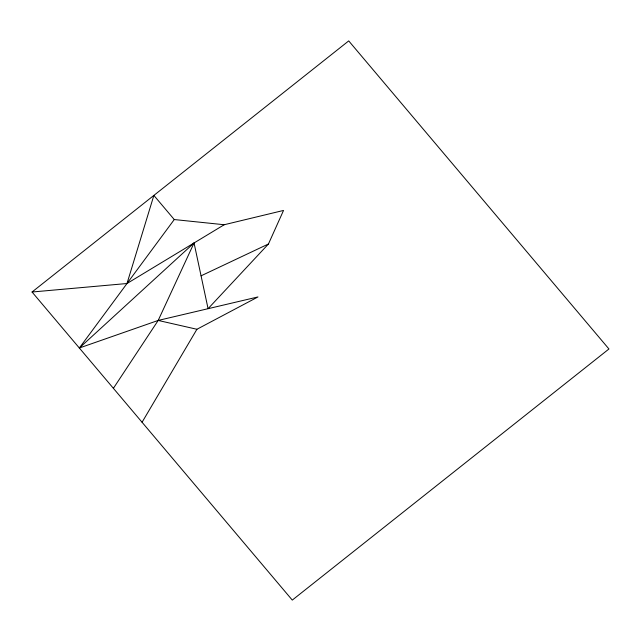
<?xml version="1.0" encoding="UTF-8"?>
<svg xmlns="http://www.w3.org/2000/svg" width="641" height="641" viewBox="0 0 641 641"><rect width="100%" height="100%" fill="white"/><g stroke="black" fill="none" stroke-linecap="round" stroke-linejoin="round"><path stroke-width="0.96" d="M32.05 292.016L348.72 40.904L608.95 348.984L292.28 600.096L32.05 292.016L126.998 283.514L153.872 195.417L174.264 219.551L224.206 224.735L283.53 210.44L268.459 243.981L208.077 308.69L194.047 242.971L79.34 348.007L158.191 320.436L257.97 296.943L196.923 329.274L142.07 422.259M113.393 388.318L158.191 320.436L194.047 242.971M79.34 348.007L174.264 219.551M126.998 283.514L224.206 224.735M201.066 275.83L268.459 243.981M158.191 320.436L196.923 329.274"/></g></svg>
